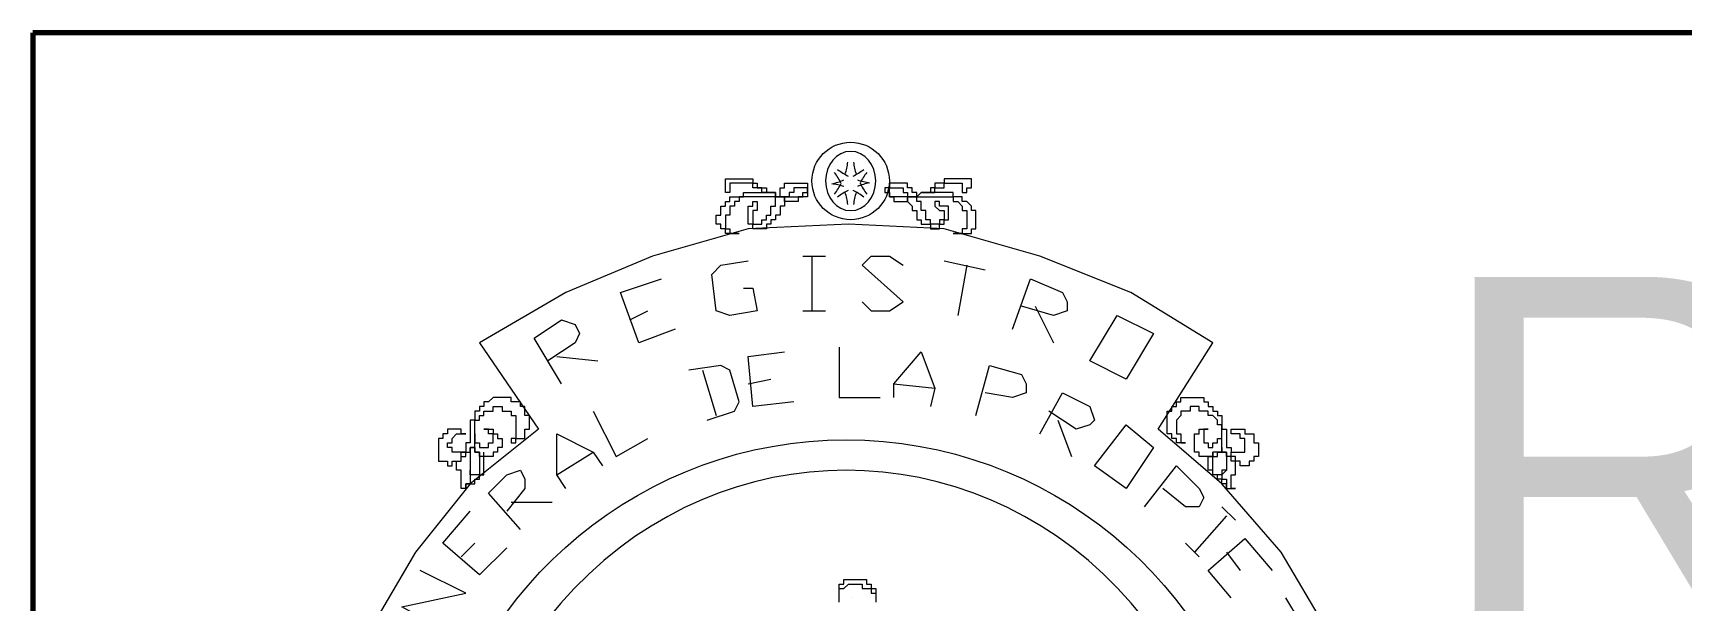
# Model space of a CAD drawing. Header units: millimetres. Extents: x 2405 to 2491, y 1861 to 1993.
# Drawn here: x 2417.03 to 2423.16, y 1986.97 to 1989.08 of the extents above; entities that cross this region are included whole.
import ezdxf

# ---------------------------------------------------------------- set-up
doc = ezdxf.new("R2010")
doc.units = ezdxf.units.MM
doc.layers.add('PDF_0', color=7, linetype='Continuous')
doc.layers.add('PDF_Text', color=7, linetype='Continuous')
doc.styles.add('PDF Arial-BoldMT', font='arial.ttf')

msp = doc.modelspace()

# ---------------------------------------------------------------- linework, layer by layer
at = {"layer": 'PDF_0', "lineweight": 70}
msp.add_lwpolyline([(2417.0271, 1989.0843), (2417.0271, 1865.1271), (2487.4097, 1865.1271), (2487.4097, 1989.0843)], close=True, dxfattribs=at)
at = {"layer": 'PDF_0', "lineweight": 9}
for points in [[(2419.7381, 1988.3727), (2419.7381, 1988.3896), (2419.755, 1988.3896), (2419.755, 1988.4066), (2419.772, 1988.4066), (2419.772, 1988.4235), (2419.772, 1988.4405), (2419.7889, 1988.4405), (2419.7889, 1988.4574), (2419.7889, 1988.4744), (2419.8058, 1988.4744), (2419.8058, 1988.4913), (2419.8058, 1988.5082), (2419.8228, 1988.5082), (2419.8228, 1988.5252), (2419.8397, 1988.5252), (2419.8567, 1988.5252), (2419.8736, 1988.5252), (2419.8906, 1988.5252), (2419.9075, 1988.5252), (2419.9075, 1988.5082), (2419.9075, 1988.4913), (2419.9075, 1988.4744), (2419.8906, 1988.4744), (2419.8736, 1988.4744), (2419.8736, 1988.4574), (2419.8567, 1988.4574), (2419.8397, 1988.4574), (2419.8228, 1988.4574), (2419.8228, 1988.4744), (2419.8058, 1988.4744), (2419.7889, 1988.4744), (2419.772, 1988.4744), (2419.755, 1988.4744), (2419.7381, 1988.4744), (2419.7211, 1988.4744), (2419.7042, 1988.4744), (2419.6872, 1988.4744), (2419.6703, 1988.4744), (2419.6534, 1988.4744), (2419.6534, 1988.4574), (2419.6364, 1988.4574), (2419.6364, 1988.4405), (2419.6195, 1988.4405), (2419.6195, 1988.4235), (2419.6195, 1988.4066), (2419.6025, 1988.4066), (2419.6025, 1988.3896), (2419.6025, 1988.3727), (2419.6025, 1988.3558), (2419.6195, 1988.3558), (2419.6195, 1988.3388), (2419.6364, 1988.3388), (2419.6534, 1988.3388), (2419.6364, 1988.3388), (2419.6195, 1988.3388), (2419.6025, 1988.3388), (2419.6025, 1988.3558), (2419.5856, 1988.3558), (2419.5856, 1988.3727), (2419.5686, 1988.3727), (2419.5686, 1988.3896), (2419.5686, 1988.4066), (2419.5856, 1988.4066), (2419.5856, 1988.4235), (2419.5856, 1988.4405), (2419.6025, 1988.4405), (2419.6025, 1988.4574), (2419.6195, 1988.4574), (2419.6195, 1988.4744), (2419.6364, 1988.4744), (2419.6534, 1988.4744), (2419.6703, 1988.4744), (2419.6703, 1988.4913), (2419.6872, 1988.4913), (2419.7042, 1988.4913), (2419.7211, 1988.4913), (2419.7381, 1988.4913), (2419.755, 1988.4913), (2419.772, 1988.4913), (2419.7889, 1988.4913), (2419.7889, 1988.4744), (2419.8058, 1988.4744), (2419.8228, 1988.4744), (2419.8397, 1988.4744), (2419.8567, 1988.4744), (2419.8736, 1988.4744), (2419.8906, 1988.4744), (2419.8906, 1988.4913), (2419.9075, 1988.4913), (2419.9075, 1988.5082), (2419.8906, 1988.5082), (2419.8736, 1988.5082), (2419.8567, 1988.5082), (2419.8567, 1988.4913), (2419.8397, 1988.4913), (2419.8397, 1988.4744), (2419.8228, 1988.4744), (2419.8228, 1988.4574), (2419.8228, 1988.4405), (2419.8058, 1988.4405), (2419.8058, 1988.4235), (2419.8058, 1988.4066), (2419.7889, 1988.4066), (2419.7889, 1988.3896), (2419.772, 1988.3896), (2419.772, 1988.3727), (2419.755, 1988.3727), (2419.755, 1988.3558), (2419.7381, 1988.3558), (2419.7211, 1988.3558), (2419.7042, 1988.3558), (2419.7042, 1988.3727), (2419.6872, 1988.3727), (2419.6872, 1988.3896), (2419.6872, 1988.4066), (2419.6872, 1988.4235), (2419.6872, 1988.4405), (2419.7042, 1988.4405), (2419.7042, 1988.4574), (2419.7211, 1988.4574), (2419.7211, 1988.4405), (2419.7211, 1988.4235), (2419.7042, 1988.4235), (2419.7042, 1988.4066), (2419.7042, 1988.3896), (2419.7042, 1988.3727), (2419.7211, 1988.3727)], [(2420.365, 1988.3727), (2420.365, 1988.3896), (2420.348, 1988.3896), (2420.348, 1988.4066), (2420.348, 1988.4235), (2420.3311, 1988.4235), (2420.3311, 1988.4405), (2420.3311, 1988.4574), (2420.3141, 1988.4574), (2420.3141, 1988.4744), (2420.3141, 1988.4913), (2420.2972, 1988.4913), (2420.2972, 1988.5082), (2420.2803, 1988.5082), (2420.2803, 1988.5252), (2420.2633, 1988.5252), (2420.2464, 1988.5252), (2420.2294, 1988.5252), (2420.2125, 1988.5252), (2420.2125, 1988.5082), (2420.1955, 1988.5082), (2420.1955, 1988.4913), (2420.2125, 1988.4913), (2420.2125, 1988.4744), (2420.2294, 1988.4744), (2420.2294, 1988.4574), (2420.2464, 1988.4574), (2420.2633, 1988.4574), (2420.2803, 1988.4574), (2420.2803, 1988.4744), (2420.2972, 1988.4744), (2420.3141, 1988.4744), (2420.3311, 1988.4744), (2420.348, 1988.4744), (2420.365, 1988.4744), (2420.3819, 1988.4744), (2420.3989, 1988.4744), (2420.4158, 1988.4744), (2420.4327, 1988.4744), (2420.4497, 1988.4744), (2420.4497, 1988.4574), (2420.4666, 1988.4574), (2420.4836, 1988.4405), (2420.4836, 1988.4235), (2420.5005, 1988.4235), (2420.5005, 1988.4066), (2420.5005, 1988.3896), (2420.5005, 1988.3727), (2420.5005, 1988.3558), (2420.4836, 1988.3558), (2420.4836, 1988.3388), (2420.4666, 1988.3388), (2420.4497, 1988.3388), (2420.4666, 1988.3388), (2420.4836, 1988.3388), (2420.5005, 1988.3388), (2420.5175, 1988.3388), (2420.5175, 1988.3558), (2420.5344, 1988.3558), (2420.5344, 1988.3727), (2420.5344, 1988.3896), (2420.5344, 1988.4066), (2420.5344, 1988.4235), (2420.5175, 1988.4235), (2420.5175, 1988.4405), (2420.5005, 1988.4574), (2420.4836, 1988.4574), (2420.4836, 1988.4744), (2420.4666, 1988.4744), (2420.4497, 1988.4744), (2420.4497, 1988.4913), (2420.4327, 1988.4913), (2420.4158, 1988.4913), (2420.3989, 1988.4913), (2420.3819, 1988.4913), (2420.365, 1988.4913), (2420.348, 1988.4913), (2420.3311, 1988.4913), (2420.3141, 1988.4744), (2420.2972, 1988.4744), (2420.2803, 1988.4744), (2420.2633, 1988.4744), (2420.2464, 1988.4744), (2420.2294, 1988.4744), (2420.2125, 1988.4744), (2420.2125, 1988.4913), (2420.2125, 1988.5082), (2420.2294, 1988.5082), (2420.2464, 1988.5082), (2420.2633, 1988.5082), (2420.2633, 1988.4913), (2420.2803, 1988.4913), (2420.2803, 1988.4744), (2420.2803, 1988.4574), (2420.2972, 1988.4405), (2420.2972, 1988.4235), (2420.3141, 1988.4235), (2420.3141, 1988.4066), (2420.3141, 1988.3896), (2420.3311, 1988.3896), (2420.3311, 1988.3727), (2420.348, 1988.3727), (2420.365, 1988.3727), (2420.365, 1988.3558), (2420.3819, 1988.3558), (2420.3989, 1988.3558), (2420.3989, 1988.3727), (2420.4158, 1988.3727), (2420.4158, 1988.3896), (2420.4327, 1988.3896), (2420.4327, 1988.4066), (2420.4327, 1988.4235), (2420.4327, 1988.4405), (2420.4158, 1988.4405), (2420.3989, 1988.4405), (2420.3989, 1988.4574), (2420.3819, 1988.4574), (2420.3819, 1988.4405), (2420.3989, 1988.4235), (2420.4158, 1988.4235), (2420.4158, 1988.4066), (2420.4158, 1988.3896), (2420.3989, 1988.3896), (2420.3989, 1988.3727), (2420.3819, 1988.3727)], [(2420.958, 1987.8644), (2421.0596, 1988.0338), (2421.1952, 1987.9661), (2421.0935, 1987.7966)], [(2418.8062, 1987.5594), (2418.8231, 1987.5594), (2418.8231, 1987.5764), (2418.8401, 1987.5764), (2418.857, 1987.5764), (2418.857, 1987.5933), (2418.857, 1987.6103), (2418.874, 1987.6103), (2418.874, 1987.6272), (2418.874, 1987.6441), (2418.874, 1987.6611), (2418.857, 1987.6611), (2418.857, 1987.678), (2418.857, 1987.695), (2418.8401, 1987.695), (2418.8401, 1987.7119), (2418.8231, 1987.7119), (2418.8062, 1987.7119), (2418.8062, 1987.7289), (2418.7892, 1987.7289), (2418.7723, 1987.7289), (2418.7554, 1987.7289), (2418.7384, 1987.7289), (2418.7215, 1987.7119), (2418.7045, 1987.7119), (2418.7045, 1987.695), (2418.6876, 1987.695), (2418.6876, 1987.678), (2418.6706, 1987.678), (2418.6706, 1987.6611), (2418.6706, 1987.6441), (2418.6537, 1987.6441), (2418.6537, 1987.6272), (2418.6537, 1987.6103), (2418.6537, 1987.5933), (2418.6537, 1987.5764), (2418.6537, 1987.5594), (2418.6368, 1987.5594), (2418.6368, 1987.5425), (2418.6368, 1987.5255), (2418.6198, 1987.5255), (2418.6029, 1987.5255), (2418.5859, 1987.5255), (2418.5859, 1987.5425), (2418.569, 1987.5425), (2418.569, 1987.5594), (2418.5859, 1987.5594), (2418.5859, 1987.5764), (2418.6029, 1987.5933), (2418.6198, 1987.5933), (2418.6368, 1987.5933), (2418.6198, 1987.5933), (2418.6198, 1987.6103), (2418.6029, 1987.6103), (2418.5859, 1987.6103), (2418.569, 1987.6103), (2418.569, 1987.5933), (2418.552, 1987.5933), (2418.552, 1987.5764), (2418.5351, 1987.5764), (2418.5351, 1987.5594), (2418.5351, 1987.5425), (2418.5351, 1987.5255), (2418.5351, 1987.5086), (2418.5351, 1987.4916), (2418.552, 1987.4916), (2418.569, 1987.4916), (2418.569, 1987.4747), (2418.5859, 1987.4747), (2418.5859, 1987.4916), (2418.6029, 1987.4916), (2418.6198, 1987.4916), (2418.6198, 1987.5086), (2418.6368, 1987.5086), (2418.6368, 1987.5255), (2418.6537, 1987.5255), (2418.6537, 1987.5425), (2418.6706, 1987.5425), (2418.6706, 1987.5594), (2418.6706, 1987.5764), (2418.6706, 1987.5933), (2418.6706, 1987.6103), (2418.6706, 1987.6272), (2418.6706, 1987.6441), (2418.6876, 1987.6441), (2418.6876, 1987.6611), (2418.7045, 1987.6611), (2418.7045, 1987.678), (2418.7215, 1987.678), (2418.7384, 1987.678), (2418.7384, 1987.695), (2418.7554, 1987.695), (2418.7723, 1987.695), (2418.7723, 1987.678), (2418.7892, 1987.678), (2418.8062, 1987.678), (2418.8062, 1987.6611), (2418.8231, 1987.6611), (2418.8231, 1987.6441), (2418.8231, 1987.6272), (2418.8231, 1987.6103), (2418.8231, 1987.5933), (2418.8231, 1987.5764), (2418.8062, 1987.5764)], [(2421.3138, 1987.5594), (2421.2969, 1987.5594), (2421.2799, 1987.5594), (2421.2799, 1987.5764), (2421.263, 1987.5764), (2421.263, 1987.5933), (2421.246, 1987.5933), (2421.246, 1987.6103), (2421.246, 1987.6272), (2421.246, 1987.6441), (2421.246, 1987.6611), (2421.246, 1987.678), (2421.263, 1987.678), (2421.263, 1987.695), (2421.2799, 1987.695), (2421.2799, 1987.7119), (2421.2969, 1987.7119), (2421.2969, 1987.7289), (2421.3138, 1987.7289), (2421.3307, 1987.7289), (2421.3477, 1987.7289), (2421.3646, 1987.7289), (2421.3816, 1987.7289), (2421.3816, 1987.7119), (2421.3985, 1987.7119), (2421.3985, 1987.695), (2421.4155, 1987.695), (2421.4155, 1987.678), (2421.4324, 1987.678), (2421.4324, 1987.6611), (2421.4493, 1987.6611), (2421.4493, 1987.6441), (2421.4493, 1987.6272), (2421.4493, 1987.6103), (2421.4663, 1987.6103), (2421.4663, 1987.5933), (2421.4663, 1987.5764), (2421.4663, 1987.5594), (2421.4663, 1987.5425), (2421.4832, 1987.5425), (2421.4832, 1987.5255), (2421.5002, 1987.5255), (2421.5171, 1987.5255), (2421.5341, 1987.5255), (2421.5341, 1987.5425), (2421.5341, 1987.5594), (2421.5341, 1987.5764), (2421.5171, 1987.5764), (2421.5171, 1987.5933), (2421.5002, 1987.5933), (2421.4832, 1987.5933), (2421.4832, 1987.6103), (2421.5002, 1987.6103), (2421.5171, 1987.6103), (2421.5341, 1987.6103), (2421.5341, 1987.5933), (2421.551, 1987.5933), (2421.5679, 1987.5933), (2421.5679, 1987.5764), (2421.5679, 1987.5594), (2421.5849, 1987.5594), (2421.5849, 1987.5425), (2421.5849, 1987.5255), (2421.5849, 1987.5086), (2421.5679, 1987.5086), (2421.5679, 1987.4916), (2421.551, 1987.4916), (2421.551, 1987.4747), (2421.5341, 1987.4747), (2421.5171, 1987.4747), (2421.5171, 1987.4916), (2421.5002, 1987.4916), (2421.4832, 1987.4916), (2421.4832, 1987.5086), (2421.4663, 1987.5086), (2421.4663, 1987.5255), (2421.4493, 1987.5255), (2421.4493, 1987.5425), (2421.4493, 1987.5594), (2421.4493, 1987.5764), (2421.4493, 1987.5933), (2421.4493, 1987.6103), (2421.4493, 1987.6272), (2421.4324, 1987.6272), (2421.4324, 1987.6441), (2421.4155, 1987.6611), (2421.3985, 1987.6611), (2421.3985, 1987.678), (2421.3816, 1987.678), (2421.3646, 1987.678), (2421.3646, 1987.695), (2421.3477, 1987.695), (2421.3307, 1987.695), (2421.3307, 1987.678), (2421.3138, 1987.678), (2421.2969, 1987.678), (2421.2969, 1987.6611), (2421.2799, 1987.6441), (2421.2799, 1987.6272), (2421.2799, 1987.6103), (2421.2799, 1987.5933), (2421.2969, 1987.5933), (2421.2969, 1987.5764), (2421.2969, 1987.5594)], [(2420.9749, 1987.4747), (2421.0935, 1987.6272), (2421.1952, 1987.5425), (2421.0935, 1987.39)]]:
    msp.add_lwpolyline(points, close=True, dxfattribs=at)
for points in [[(2419.7889, 1988.4744), (2419.7889, 1988.4913), (2419.772, 1988.4913), (2419.755, 1988.4913), (2419.7381, 1988.4913), (2419.7381, 1988.5082), (2419.7211, 1988.5082), (2419.7042, 1988.5082), (2419.7042, 1988.5252), (2419.6872, 1988.5252), (2419.6703, 1988.5252), (2419.6534, 1988.5252), (2419.6364, 1988.5252), (2419.6195, 1988.5252), (2419.6195, 1988.5082), (2419.6195, 1988.4913), (2419.6025, 1988.4913), (2419.6025, 1988.5082), (2419.6025, 1988.5252), (2419.6025, 1988.5421), (2419.6195, 1988.5421), (2419.6364, 1988.5421), (2419.6534, 1988.5421), (2419.6703, 1988.5421), (2419.6872, 1988.5421), (2419.7042, 1988.5421), (2419.7042, 1988.5252), (2419.7211, 1988.5252), (2419.7211, 1988.5082), (2419.7381, 1988.5082), (2419.755, 1988.5082), (2419.755, 1988.4913)], [(2420.3141, 1988.4744), (2420.3311, 1988.4913), (2420.348, 1988.4913), (2420.365, 1988.4913), (2420.3819, 1988.4913), (2420.3819, 1988.5082), (2420.3989, 1988.5082), (2420.4158, 1988.5082), (2420.4158, 1988.5252), (2420.4327, 1988.5252), (2420.4497, 1988.5252), (2420.4666, 1988.5252), (2420.4836, 1988.5252), (2420.4836, 1988.5082), (2420.4836, 1988.4913), (2420.5005, 1988.4913), (2420.5005, 1988.5082), (2420.5175, 1988.5082), (2420.5175, 1988.5252), (2420.5175, 1988.5421), (2420.5005, 1988.5421), (2420.4836, 1988.5421), (2420.4666, 1988.5421), (2420.4497, 1988.5421), (2420.4327, 1988.5421), (2420.4158, 1988.5421), (2420.4158, 1988.5252), (2420.3989, 1988.5252), (2420.3819, 1988.5252), (2420.3819, 1988.5082), (2420.365, 1988.5082), (2420.365, 1988.4913), (2420.348, 1988.4913)], [(2419.6703, 1988.1355), (2419.7042, 1988.1355), (2419.7211, 1988.0508), (2419.6195, 1988.0338), (2419.5686, 1988.0508), (2419.5517, 1988.1863), (2419.5856, 1988.2202), (2419.6872, 1988.2372)], [(2419.8906, 1988.2541), (2419.9753, 1988.2541)], [(2419.9244, 1988.2541), (2419.9244, 1988.0508)], [(2420.1108, 1988.0847), (2420.1447, 1988.0508), (2420.2125, 1988.0508), (2420.2633, 1988.0847), (2420.1108, 1988.2202), (2420.1447, 1988.2541), (2420.2125, 1988.2541), (2420.2633, 1988.2202)], [(2420.4158, 1988.2372), (2420.5683, 1988.2033)], [(2420.5005, 1988.2202), (2420.4666, 1988.0338)], [(2419.4161, 1987.983), (2419.2806, 1987.9322), (2419.2128, 1988.1186), (2419.3653, 1988.1694)], [(2420.67, 1987.983), (2420.7377, 1988.1694), (2420.8563, 1988.1186), (2420.8733, 1988.0847), (2420.8733, 1988.0508), (2420.8224, 1988.0338), (2420.7038, 1988.0677)], [(2419.2467, 1988.0169), (2419.3145, 1988.0508)], [(2419.8906, 1988.0508), (2419.9753, 1988.0508)], [(2420.7547, 1988.0677), (2420.8224, 1987.9322)], [(2418.9926, 1987.7797), (2418.8909, 1987.9491), (2418.9926, 1988.0169), (2419.0434, 1987.9999), (2419.0603, 1987.9661), (2419.0434, 1987.9322), (2418.9417, 1987.8644)], [(2420.0261, 1987.9152), (2420.0261, 1987.7289), (2420.1786, 1987.7289)], [(2418.9756, 1987.8813), (2419.1281, 1987.8644)], [(2419.5348, 1987.6441), (2419.6364, 1987.678), (2419.6534, 1987.7119), (2419.6195, 1987.8305), (2419.5856, 1987.8475), (2419.467, 1987.8305)], [(2419.8567, 1987.7119), (2419.7042, 1987.695), (2419.6872, 1987.8813), (2419.8228, 1987.8983)], [(2420.2294, 1987.7289), (2420.2294, 1987.7797), (2420.3311, 1987.8983), (2420.3819, 1987.7627), (2420.365, 1987.695)], [(2420.5344, 1987.6611), (2420.5852, 1987.8475), (2420.7038, 1987.8136), (2420.7208, 1987.7797), (2420.7208, 1987.7458), (2420.67, 1987.7289), (2420.5683, 1987.7458)], [(2419.5178, 1987.8305), (2419.5686, 1987.6611)], [(2419.6872, 1987.7797), (2419.772, 1987.7966)], [(2420.2294, 1987.7797), (2420.3819, 1987.7627)], [(2420.7716, 1987.5933), (2420.8563, 1987.7458), (2420.958, 1987.695), (2420.9749, 1987.6441), (2420.958, 1987.6272), (2420.9072, 1987.6103), (2420.8055, 1987.678)], [(2419.1112, 1987.678), (2419.1959, 1987.5086), (2419.3145, 1987.5764)], [(2418.6706, 1987.5933), (2418.6706, 1987.5764), (2418.6706, 1987.5594), (2418.6876, 1987.5594), (2418.6876, 1987.5425), (2418.7045, 1987.5425), (2418.7215, 1987.5425), (2418.7215, 1987.5594), (2418.7384, 1987.5594), (2418.7384, 1987.5764), (2418.7384, 1987.5933), (2418.7215, 1987.5933), (2418.7215, 1987.6103), (2418.7045, 1987.6103), (2418.7215, 1987.6103), (2418.7384, 1987.6103), (2418.7384, 1987.5933), (2418.7554, 1987.5933), (2418.7554, 1987.5764), (2418.7723, 1987.5764), (2418.7723, 1987.5594), (2418.7723, 1987.5425), (2418.7554, 1987.5425), (2418.7554, 1987.5255), (2418.7384, 1987.5255), (2418.7384, 1987.5086), (2418.7215, 1987.5086), (2418.7045, 1987.5086), (2418.6876, 1987.5086), (2418.6876, 1987.5255), (2418.6706, 1987.5255), (2418.6706, 1987.5425), (2418.6537, 1987.5425), (2418.6537, 1987.5255), (2418.6537, 1987.5086), (2418.6537, 1987.4916), (2418.6537, 1987.4747), (2418.6537, 1987.4578), (2418.6537, 1987.4408), (2418.6537, 1987.4239), (2418.6537, 1987.4069), (2418.6368, 1987.4069), (2418.6368, 1987.39), (2418.6198, 1987.39), (2418.6198, 1987.4069), (2418.6198, 1987.4239), (2418.6198, 1987.4408), (2418.6198, 1987.4578), (2418.6029, 1987.4578), (2418.6029, 1987.4747), (2418.6029, 1987.4916), (2418.6198, 1987.4916), (2418.6198, 1987.5086), (2418.6198, 1987.5255), (2418.6368, 1987.5255)], [(2420.8394, 1987.6441), (2420.8902, 1987.5086)], [(2421.4663, 1987.4578), (2421.4493, 1987.4578), (2421.4493, 1987.4408), (2421.4324, 1987.4408), (2421.4155, 1987.4408), (2421.4155, 1987.4578), (2421.4155, 1987.4747), (2421.4155, 1987.4916), (2421.4155, 1987.5086), (2421.4324, 1987.5086), (2421.4324, 1987.5255), (2421.4493, 1987.5255), (2421.4493, 1987.5425), (2421.4493, 1987.5255), (2421.4324, 1987.5255), (2421.4155, 1987.5255), (2421.4155, 1987.5086), (2421.3985, 1987.5086), (2421.3816, 1987.5086), (2421.3646, 1987.5086), (2421.3646, 1987.5255), (2421.3477, 1987.5255), (2421.3477, 1987.5425), (2421.3477, 1987.5594), (2421.3477, 1987.5764), (2421.3477, 1987.5933), (2421.3646, 1987.5933), (2421.3646, 1987.6103), (2421.3816, 1987.6103), (2421.3985, 1987.6103), (2421.3816, 1987.6103), (2421.3816, 1987.5933), (2421.3816, 1987.5764), (2421.3816, 1987.5594), (2421.3985, 1987.5594), (2421.3985, 1987.5425), (2421.4155, 1987.5425), (2421.4155, 1987.5594), (2421.4324, 1987.5594), (2421.4324, 1987.5764), (2421.4493, 1987.5764), (2421.4493, 1987.5933)], [(2418.6706, 1987.5425), (2418.6706, 1987.5255), (2418.6876, 1987.5255), (2418.6876, 1987.5086), (2418.6876, 1987.4916), (2418.6876, 1987.4747), (2418.6876, 1987.4578), (2418.6876, 1987.4408), (2418.6706, 1987.4408), (2418.6537, 1987.4408), (2418.6537, 1987.4578)], [(2419.0095, 1987.39), (2418.9756, 1987.4408), (2418.9756, 1987.5933), (2419.1112, 1987.5255), (2419.1451, 1987.4747)], [(2421.4493, 1987.5425), (2421.4493, 1987.5255), (2421.4663, 1987.5255), (2421.4663, 1987.5086), (2421.4663, 1987.4916), (2421.4663, 1987.4747), (2421.4663, 1987.4578), (2421.4493, 1987.4408), (2421.4493, 1987.4239), (2421.4663, 1987.4239), (2421.4663, 1987.4069), (2421.4663, 1987.39), (2421.4832, 1987.39), (2421.5002, 1987.39), (2421.4832, 1987.39), (2421.4832, 1987.4069), (2421.4832, 1987.4239), (2421.4832, 1987.4408), (2421.5002, 1987.4408), (2421.5002, 1987.4578), (2421.5002, 1987.4747), (2421.5002, 1987.4916), (2421.5002, 1987.5086), (2421.4832, 1987.5086), (2421.4832, 1987.5255)], [(2418.6368, 1987.39), (2418.6368, 1987.4069), (2418.6537, 1987.4069), (2418.6706, 1987.4069), (2418.6706, 1987.4239), (2418.6876, 1987.4239), (2418.6876, 1987.4408), (2418.7045, 1987.4408), (2418.7045, 1987.4578), (2418.7045, 1987.4747), (2418.7045, 1987.4916), (2418.7045, 1987.5086), (2418.7045, 1987.5255)], [(2418.9756, 1987.4408), (2419.1112, 1987.5255)], [(2421.1613, 1987.3222), (2421.2799, 1987.4747), (2421.3646, 1987.39), (2421.3816, 1987.3561), (2421.3646, 1987.3222), (2421.3138, 1987.3222), (2421.2291, 1987.39)], [(2421.4663, 1987.39), (2421.4663, 1987.4069), (2421.4493, 1987.4069), (2421.4493, 1987.4239), (2421.4324, 1987.4239), (2421.4324, 1987.4408), (2421.4155, 1987.4408), (2421.4155, 1987.4578), (2421.3985, 1987.4578), (2421.3985, 1987.4747), (2421.3985, 1987.4916), (2421.3985, 1987.5086), (2421.4155, 1987.5086), (2421.4155, 1987.5255)], [(2418.8401, 1987.2375), (2418.7215, 1987.373), (2418.7892, 1987.4408), (2418.8401, 1987.4578), (2418.857, 1987.4239), (2418.857, 1987.39), (2418.7892, 1987.3053)], [(2418.7892, 1987.1697), (2418.6876, 1987.0681), (2418.552, 1987.1867), (2418.6537, 1987.3053)], [(2418.8062, 1987.3392), (2418.9587, 1987.3392)], [(2421.4663, 1987.2883), (2421.3477, 1987.1528)], [(2421.4493, 1987.3222), (2421.5002, 1987.2714)], [(2418.6198, 1987.1358), (2418.6706, 1987.1867)], [(2421.3138, 1987.1867), (2421.3646, 1987.1358)], [(2421.4832, 1986.9833), (2421.3985, 1987.085), (2421.5341, 1987.2036), (2421.6357, 1987.085)], [(2421.4663, 1987.1528), (2421.5171, 1987.085)], [(2418.552, 1986.8647), (2418.3995, 1986.9495), (2418.6368, 1987.0003), (2418.4673, 1987.085)], [(2420.0261, 1987.0003), (2420.0261, 1987.0172), (2420.0261, 1987.0342), (2420.0431, 1987.0342), (2420.0431, 1987.0511), (2420.06, 1987.0511), (2420.0769, 1987.0511), (2420.0939, 1987.0511), (2420.1108, 1987.0511), (2420.1278, 1987.0511), (2420.1278, 1987.0342), (2420.1447, 1987.0342), (2420.1447, 1987.0172), (2420.1617, 1987.0172), (2420.1617, 1987.0003), (2420.1617, 1986.9833)], [(2420.0261, 1986.9664), (2420.0261, 1986.9833), (2420.0261, 1987.0003), (2420.0261, 1987.0172), (2420.0431, 1987.0172), (2420.06, 1987.0342), (2420.0769, 1987.0342), (2420.0939, 1987.0342), (2420.1108, 1987.0342), (2420.1108, 1987.0172), (2420.1278, 1987.0172), (2420.1447, 1987.0172), (2420.1447, 1987.0003), (2420.1617, 1987.0003), (2420.1617, 1986.9833), (2420.1617, 1986.9664)], [(2420.0769, 1986.9833), (2420.0769, 1986.9833)], [(2421.5171, 1986.8986), (2421.5679, 1986.8139), (2421.6188, 1986.797), (2421.7374, 1986.8478), (2421.7374, 1986.8986), (2421.6866, 1986.9833)]]:
    msp.add_lwpolyline(points, dxfattribs=at)
for points in [[(2420.0432, 1988.513, 0.047248), (2419.998, 1988.5232, 0.047248), (2420.0432, 1988.5374)], [(2420.0087, 1988.485, 0.047269), (2420.0334, 1988.5242, 0.047269), (2420.0087, 1988.5653)], [(2420.0938, 1988.5374, 0.047248), (2420.139, 1988.5272, 0.047248), (2420.0938, 1988.513)], [(2420.1283, 1988.5653, 0.047269), (2420.1035, 1988.5262, 0.047269), (2420.1283, 1988.485)]]:
    msp.add_lwpolyline(points, format="xyb", dxfattribs=at)
msp.add_lwpolyline([(2421.5849, 1986.3056), (2422.0424, 1986.2378), (2421.9576, 1986.5598), (2421.839, 1986.8647), (2421.6696, 1987.1528), (2421.4493, 1987.4069), (2421.2121, 1987.6103), (2421.4155, 1987.9322), (2421.1105, 1988.1186), (2420.7716, 1988.2541), (2420.4158, 1988.3558), (2420.06, 1988.3727), (2419.6872, 1988.3558), (2419.3314, 1988.2541), (2419.0095, 1988.1186), (2418.6876, 1987.9322), (2418.9078, 1987.6103), (2418.6537, 1987.4069), (2418.4504, 1987.1528), (2418.2809, 1986.8647), (2418.1454, 1986.5598), (2418.0776, 1986.2378), (2418.5182, 1986.3056, -0.825154)], format="xyb", close=True, dxfattribs=at)
msp.add_circle((2420.0685, 1988.5337), 0.144, dxfattribs=at)
for centre, radius, start, end in [((2420.1701, 1988.7708), 0.2456, 232.29068, 243.10881), ((2419.8142, 1988.6353), 0.2458, 341.89693, 352.70931), ((2419.9668, 1988.7708), 0.2456, 296.89119, 307.70932), ((2420.3227, 1988.6353), 0.2458, 187.29064, 198.10308), ((2420.1701, 1988.2796), 0.2456, 116.89119, 127.70932), ((2419.8142, 1988.415), 0.2458, 7.29069, 18.10307), ((2419.9668, 1988.2796), 0.2456, 52.29068, 63.10881), ((2420.3227, 1988.415), 0.2458, 161.89692, 172.70936)]:
    msp.add_arc(centre, radius, start, end, dxfattribs=at)
msp.add_ellipse((2420.0515, 1985.8974), major_axis=(0, 1.5604), ratio=0.931245, start_param=3.975254, end_param=8.591117, dxfattribs=at)
for points in [[(2420.0685, 1988.6438), (2420.017, 1988.6438), (2419.9753, 1988.5945), (2419.9753, 1988.5337)], [(2420.1617, 1988.5337), (2420.1617, 1988.5945), (2420.1199, 1988.6438), (2420.0685, 1988.6438)], [(2419.9753, 1988.5337), (2419.9753, 1988.4728), (2420.017, 1988.4235), (2420.0685, 1988.4235)], [(2420.0685, 1988.4235), (2420.1199, 1988.4235), (2420.1617, 1988.4728), (2420.1617, 1988.5337)]]:
    msp.add_open_spline(points, degree=3, dxfattribs=at)

# ---------------------------------------------------------------- texts
at = {"layer": 'PDF_Text', "insert": (2422.2294, 1987.4671), "char_height": 1.400168, "attachment_point": 4, "style": 'PDF Arial-BoldMT'}
msp.add_mtext('REGISTRO GENERAL', dxfattribs=at)

doc.saveas('drawing.dxf')
